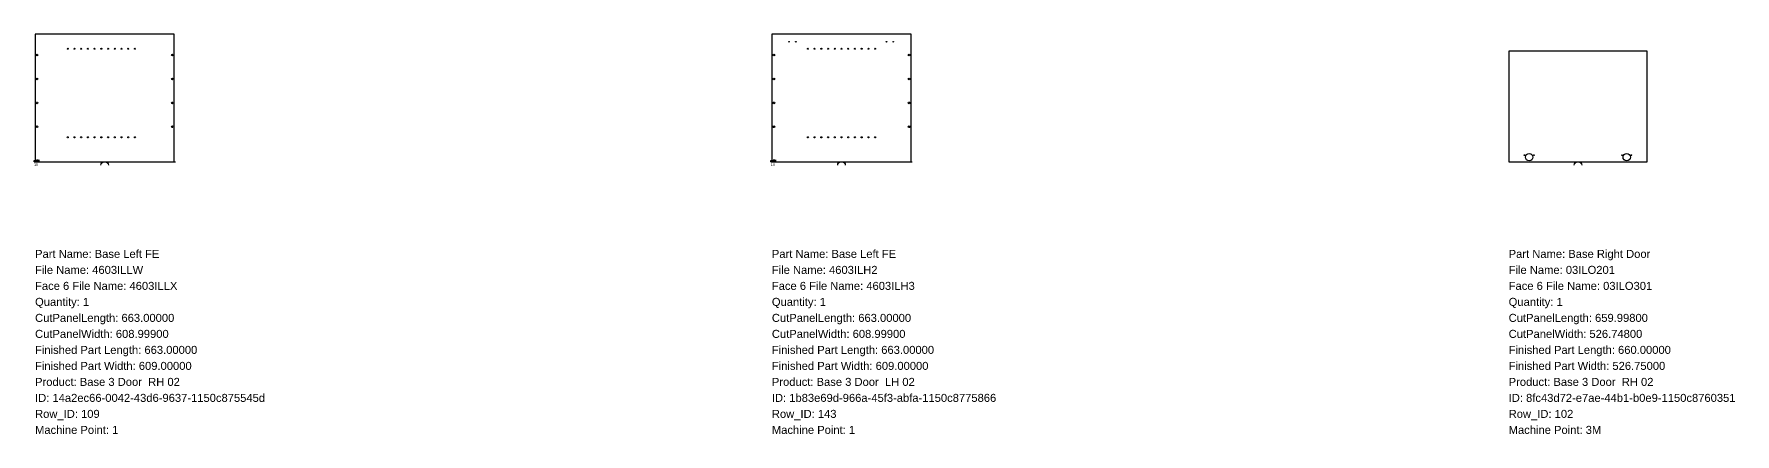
# Model space of a CAD drawing. Header units: inches. Extents: x 0 to 77089, y -1296 to 609.
# Drawn here: x 17519 to 25617, y -1296 to 609 of the extents above; entities that cross this region are included whole.
import ezdxf

# ---------------------------------------------------------------- set-up
doc = ezdxf.new("R2010")
doc.units = ezdxf.units.IN
doc.header["$MEASUREMENT"] = 0
for name, color, linetype in [('BORDER_Z19P0RT1001', 7, 'Continuous'), ('NESTTEXT', 1, 'Continuous'), ('PLINEDIRECTION', 6, 'Continuous'), ('ROUTE_Z10P0LT1016', 7, 'Continuous'), ('VBORE_Z11P0', 3, 'Continuous'), ('VBORE_Z12P0', 3, 'Continuous'), ('VBORE_Z2P0', 3, 'Continuous')]:
    doc.layers.add(name, color=color, linetype=linetype)
doc.styles.get("Standard").update_dxf_attribs({"font": 'arial.ttf'})

msp = doc.modelspace()

# ---------------------------------------------------------------- linework, layer by layer
at = {"layer": 'BORDER_Z19P0RT1001', "color": 2}
for points in [[(17837.315, -15, -0.41421356), (17852.315, 0), (18186.99, 0), (18186.99, 608.999), (17523.99, 608.999), (17523.99, 0), (17858.665, 0, -0.41421356), (17873.665, -15)], [(21345.115, -15, -0.41421356), (21360.115, 0), (21694.79, 0), (21694.79, 608.999), (21031.79, 608.999), (21031.79, 0), (21366.465, 0, -0.41421356), (21381.465, -15)], [(24851.414, -15, -0.41421356), (24866.414, 0), (25199.588, 0), (25199.588, 526.748), (24539.59, 526.748), (24539.59, 0), (24872.764, 0, -0.41421356), (24887.764, -15)]]:
    msp.add_lwpolyline(points, format="xyb", dxfattribs=at)
at = {"layer": 'PLINEDIRECTION', "color": 6}
for points in [[(17518.99, -0.001), (17518.99, 6.349), (17544.39, 6.349), (17531.69, 9.524), (17531.69, 3.174), (17544.39, 6.349), (17531.69, 7.937), (17531.69, 4.762), (17544.39, 6.349)], [(21026.79, -0.001), (21026.79, 6.349), (21052.19, 6.349), (21039.49, 9.524), (21039.49, 3.174), (21052.19, 6.349), (21039.49, 7.937), (21039.49, 4.762), (21052.19, 6.349)]]:
    msp.add_lwpolyline(points, dxfattribs=at)
at = {"layer": 'ROUTE_Z10P0LT1016', "color": 3}
for points in [[(17518.99, -0.001), (18191.99, -0.001)], [(21026.79, -0.001), (21699.79, -0.001)]]:
    msp.add_lwpolyline(points, dxfattribs=at)
at = {"layer": 'VBORE_Z11P0', "color": 3}
for centre in [(17679.49, 538.999), (17711.49, 538.999), (17743.49, 538.999), (17775.49, 538.999), (17807.49, 538.999), (17839.49, 538.999), (17871.49, 538.999), (17903.49, 538.999), (17935.49, 538.999), (17967.49, 538.999), (17999.49, 538.999), (21203.29, 538.999), (21235.29, 538.999), (21267.29, 538.999), (21299.29, 538.999), (21331.29, 538.999), (21363.29, 538.999), (21395.29, 538.999), (21427.29, 538.999), (21459.29, 538.999), (21491.29, 538.999), (21523.29, 538.999), (17679.49, 116.999), (17711.49, 116.999), (17743.49, 116.999), (17775.49, 116.999), (17807.49, 116.999), (17839.49, 116.999), (17871.49, 116.999), (17903.49, 116.999), (17935.49, 116.999), (17967.49, 116.999), (17999.49, 116.999), (21203.29, 116.999), (21235.29, 116.999), (21267.29, 116.999), (21299.29, 116.999), (21331.29, 116.999), (21363.29, 116.999), (21395.29, 116.999), (21427.29, 116.999), (21459.29, 116.999), (21491.29, 116.999), (21523.29, 116.999)]:
    msp.add_circle(centre, 2.505, dxfattribs=at)
at = {"layer": 'VBORE_Z12P0', "color": 3}
for centre in [(17533.49, 508.999), (18177.49, 508.999), (21041.29, 508.999), (21685.29, 508.999), (17533.49, 394.999), (18177.49, 394.999), (21041.29, 394.999), (21685.29, 394.999), (17533.49, 280.999), (18177.49, 280.999), (21041.29, 280.999), (21685.29, 280.999), (17533.49, 166.999), (18177.49, 166.999), (21041.29, 166.999), (21685.29, 166.999)]:
    msp.add_circle(centre, 4, dxfattribs=at)
at = {"layer": 'VBORE_Z2P0', "color": 3}
for centre, radius in [((21113.79, 571.999), 1.5), ((21145.79, 571.999), 1.5), ((21577.79, 571.999), 1.5), ((21609.79, 571.999), 1.5), ((24615.088, 31.998), 1.5), ((24637.588, 22.498), 17.5), ((24660.088, 31.998), 1.5), ((25079.088, 31.998), 1.5), ((25101.588, 22.498), 17.5), ((25124.088, 31.998), 1.5)]:
    msp.add_circle(centre, radius, dxfattribs=at)

# ---------------------------------------------------------------- texts
at = {"layer": 'NESTTEXT', "color": 1}
for s, p in [('Part Name: Base Left FE', (17523.99, -457.2)), ('Part Name: Base Left FE', (21031.79, -457.2)), ('Part Name: Base Right Door', (24539.59, -457.2)), ('File Name: 4603ILLW', (17523.99, -533.4)), ('File Name: 4603ILH2', (21031.79, -533.4)), ('File Name: 03ILO201', (24539.59, -533.4)), ('Quantity: 1', (17523.99, -685.8)), ('Face 6 File Name: 4603ILLX', (17523.99, -609.6)), ('Quantity: 1', (21031.79, -685.8)), ('Face 6 File Name: 4603ILH3', (21031.79, -609.6)), ('Quantity: 1', (24539.59, -685.8)), ('Face 6 File Name: 03ILO301', (24539.59, -609.6)), ('CutPanelLength: 663.00000', (17523.99, -762)), ('CutPanelLength: 663.00000', (21031.79, -762)), ('CutPanelLength: 659.99800', (24539.59, -762)), ('CutPanelWidth: 608.99900', (17523.99, -838.2)), ('CutPanelWidth: 608.99900', (21031.79, -838.2)), ('CutPanelWidth: 526.74800', (24539.59, -838.2)), ('Finished Part Length: 663.00000', (17523.99, -914.4)), ('Finished Part Length: 663.00000', (21031.79, -914.4)), ('Finished Part Length: 660.00000', (24539.59, -914.4)), ('Finished Part Width: 609.00000', (17523.99, -990.6)), ('Finished Part Width: 609.00000', (21031.79, -990.6)), ('Finished Part Width: 526.75000', (24539.59, -990.6)), ('Product: Base 3 Door  RH 02', (17523.99, -1066.8)), ('Product: Base 3 Door  LH 02', (21031.79, -1066.8)), ('Product: Base 3 Door  RH 02', (24539.59, -1066.8)), ('ID: 14a2ec66-0042-43d6-9637-1150c875545d', (17523.99, -1143)), ('ID: 1b83e69d-966a-45f3-abfa-1150c8775866', (21031.79, -1143)), ('ID: 8fc43d72-e7ae-44b1-b0e9-1150c8760351', (24539.59, -1143)), ('Row_ID: 109', (17523.99, -1219.2)), ('Row_ID: 143', (21031.79, -1219.2)), ('Row_ID: 102', (24539.59, -1219.2)), ('Machine Point: 1', (17523.99, -1295.4)), ('Machine Point: 1', (21031.79, -1295.4)), ('Machine Point: 3M', (24539.59, -1295.4))]:
    msp.add_text(s, height=38.1, dxfattribs=at).set_placement(p)
at = {"layer": 'PLINEDIRECTION', "color": 6}
for p in [(17518.99, -19.001), (21026.79, -19.001)]:
    msp.add_text('10', height=12.7, dxfattribs=at).set_placement(p)

doc.saveas('drawing.dxf')
